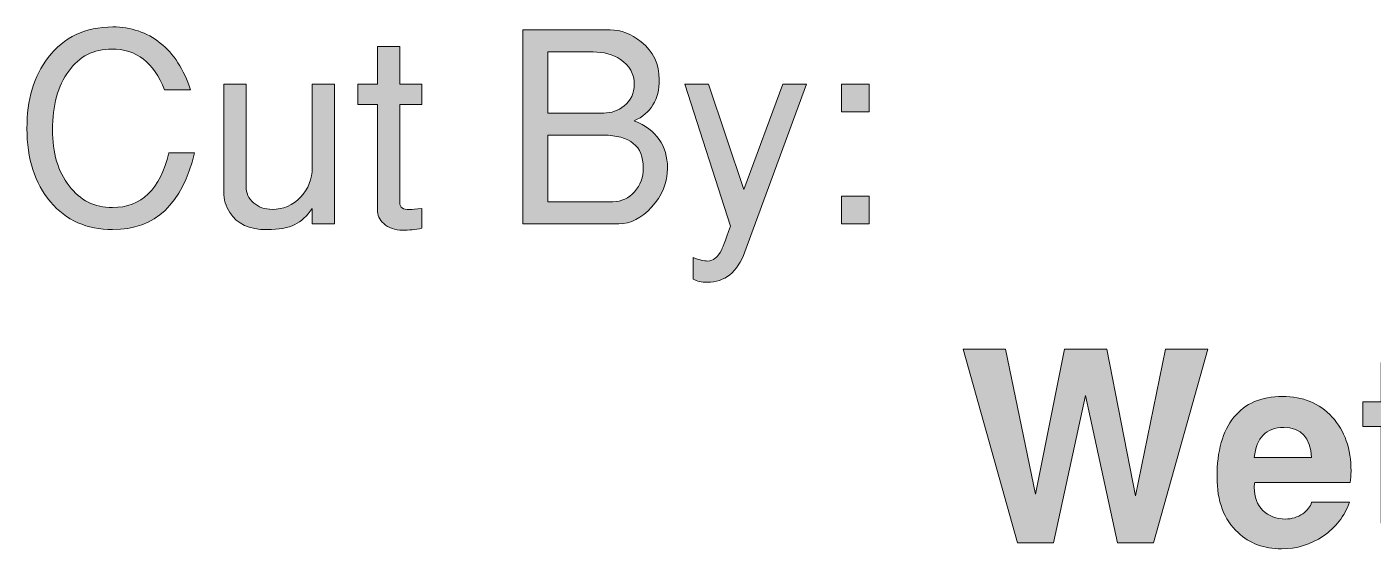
# Model space of a CAD drawing. Header units: inches. Extents: x 2 to 12.3, y -3 to -0.4.
# Drawn here: x 4.239 to 5.083, y -2.731 to -2.403 of the extents above; entities that cross this region are included whole.
import ezdxf

# ---------------------------------------------------------------- set-up
doc = ezdxf.new("R2010")
doc.units = ezdxf.units.IN
doc.header["$MEASUREMENT"] = 0
doc.layers.add('Layer 1', color=7, linetype='Continuous')

# ---------------------------------------------------------------- blocks, each defined once
blk = doc.blocks.new('block 26')
at = {"layer": 'Layer 1', "true_color": 0xed1f24}
h = blk.add_hatch(color=240, dxfattribs=at)
h.dxf.hatch_style = 2
edge = h.paths.add_edge_path()
edge.add_spline(control_points=[(4.34401, -2.48224), (4.33657, -2.51435), (4.31945, -2.53041), (4.29268, -2.53041), (4.27656, -2.53041), (4.2636, -2.5246), (4.25376, -2.51299), (4.24393, -2.50138), (4.23901, -2.48607), (4.23901, -2.46707), (4.23901, -2.44908), (4.24346, -2.43424), (4.25235, -2.42257), (4.26212, -2.4098), (4.27562, -2.40341), (4.29285, -2.40341), (4.30418, -2.40341), (4.31409, -2.40677), (4.3226, -2.41349), (4.3311, -2.42021), (4.3374, -2.42997), (4.34151, -2.44274), (4.34151, -2.44274), (4.32517, -2.44274), (4.32517, -2.44274), (4.31862, -2.42574), (4.30762, -2.41724), (4.29218, -2.41724), (4.28095, -2.41724), (4.27195, -2.42185), (4.26518, -2.43107), (4.2584, -2.4403), (4.25501, -2.45258), (4.25501, -2.46791), (4.25501, -2.48224), (4.25848, -2.49394), (4.26543, -2.50299), (4.27237, -2.51204), (4.28145, -2.51657), (4.29268, -2.51657), (4.31078, -2.51657), (4.32256, -2.50513), (4.32801, -2.48224), (4.32801, -2.48224), (4.34401, -2.48224), (4.34401, -2.48224)], knot_values=[0, 0, 0, 0, 1, 1, 1, 2, 2, 2, 3, 3, 3, 4, 4, 4, 5, 5, 5, 6, 6, 6, 7, 7, 7, 8, 8, 8, 9, 9, 9, 10, 10, 10, 11, 11, 11, 12, 12, 12, 13, 13, 13, 14, 14, 14, 15, 15, 15, 15], degree=3, periodic=1)
h = blk.add_hatch(color=240, dxfattribs=at)
h.dxf.hatch_style = 2
edge = h.paths.add_edge_path()
edge.add_spline(control_points=[(4.64051, -2.49174), (4.64051, -2.50107), (4.63717, -2.5093), (4.63051, -2.5164), (4.62429, -2.5233), (4.61745, -2.52674), (4.61001, -2.52674), (4.61001, -2.52674), (4.54985, -2.52674), (4.54985, -2.52674), (4.54985, -2.52674), (4.54985, -2.40524), (4.54985, -2.40524), (4.54985, -2.40524), (4.60451, -2.40524), (4.60451, -2.40524), (4.61129, -2.40524), (4.61778, -2.40774), (4.62401, -2.41274), (4.63156, -2.41885), (4.63534, -2.42674), (4.63534, -2.43641), (4.63534, -2.44885), (4.63012, -2.45747), (4.61968, -2.46224), (4.63357, -2.46791), (4.64051, -2.47774), (4.64051, -2.49174)], knot_values=[0, 0, 0, 0, 1, 1, 1, 2, 2, 2, 3, 3, 3, 4, 4, 4, 5, 5, 5, 6, 6, 6, 7, 7, 7, 8, 8, 8, 9, 9, 9, 9], degree=3, periodic=1)
edge = h.paths.add_edge_path()
edge.add_spline(control_points=[(4.61968, -2.43941), (4.61968, -2.43274), (4.61679, -2.42752), (4.61101, -2.42374), (4.60623, -2.42063), (4.60051, -2.41907), (4.59384, -2.41907), (4.59384, -2.41907), (4.56551, -2.41907), (4.56551, -2.41907), (4.56551, -2.41907), (4.56551, -2.4574), (4.56551, -2.4574), (4.56551, -2.4574), (4.60051, -2.4574), (4.60051, -2.4574), (4.60539, -2.4574), (4.60967, -2.45591), (4.61334, -2.45291), (4.61756, -2.44946), (4.61968, -2.44497), (4.61968, -2.43941)], knot_values=[0, 0, 0, 0, 1, 1, 1, 2, 2, 2, 3, 3, 3, 4, 4, 4, 5, 5, 5, 6, 6, 6, 7, 7, 7, 7], degree=3, periodic=1)
edge = h.paths.add_edge_path()
edge.add_spline(control_points=[(4.62534, -2.49174), (4.62534, -2.47807), (4.61701, -2.47124), (4.60034, -2.47124), (4.60034, -2.47124), (4.56551, -2.47124), (4.56551, -2.47124), (4.56551, -2.47124), (4.56551, -2.51291), (4.56551, -2.51291), (4.56551, -2.51291), (4.60634, -2.51291), (4.60634, -2.51291), (4.61167, -2.51291), (4.61618, -2.51085), (4.61984, -2.50674), (4.62351, -2.50263), (4.62534, -2.49763), (4.62534, -2.49174)], knot_values=[0, 0, 0, 0, 1, 1, 1, 2, 2, 2, 3, 3, 3, 4, 4, 4, 5, 5, 5, 6, 6, 6, 6], degree=3, periodic=1)
h = blk.add_hatch(color=240, dxfattribs=at)
h.dxf.hatch_style = 2
edge = h.paths.add_edge_path()
edge.add_spline(control_points=[(4.48651, -2.52957), (4.4824, -2.53035), (4.4784, -2.53074), (4.47451, -2.53074), (4.46962, -2.53074), (4.46568, -2.52935), (4.46268, -2.52657), (4.46001, -2.52413), (4.45868, -2.52129), (4.45868, -2.51807), (4.45868, -2.51807), (4.45868, -2.45207), (4.45868, -2.45207), (4.45868, -2.45207), (4.44651, -2.45207), (4.44651, -2.45207), (4.44651, -2.45207), (4.44651, -2.43924), (4.44651, -2.43924), (4.44651, -2.43924), (4.45868, -2.43924), (4.45868, -2.43924), (4.45868, -2.43924), (4.45868, -2.41557), (4.45868, -2.41557), (4.45868, -2.41557), (4.47268, -2.41557), (4.47268, -2.41557), (4.47268, -2.41557), (4.47268, -2.43924), (4.47268, -2.43924), (4.47268, -2.43924), (4.48651, -2.43924), (4.48651, -2.43924), (4.48651, -2.43924), (4.48651, -2.45207), (4.48651, -2.45207), (4.48651, -2.45207), (4.47268, -2.45207), (4.47268, -2.45207), (4.47268, -2.45207), (4.47268, -2.51374), (4.47268, -2.51374), (4.47268, -2.51652), (4.47473, -2.5179), (4.47884, -2.5179), (4.48051, -2.5179), (4.48307, -2.51763), (4.48651, -2.51708), (4.48651, -2.51708), (4.48651, -2.52957), (4.48651, -2.52957)], knot_values=[0, 0, 0, 0, 1, 1, 1, 2, 2, 2, 3, 3, 3, 4, 4, 4, 5, 5, 5, 6, 6, 6, 7, 7, 7, 8, 8, 8, 9, 9, 9, 10, 10, 10, 11, 11, 11, 12, 12, 12, 13, 13, 13, 14, 14, 14, 15, 15, 15, 16, 16, 16, 17, 17, 17, 17], degree=3, periodic=1)
h = blk.add_hatch(color=240, dxfattribs=at)
h.dxf.hatch_style = 2
edge = h.paths.add_edge_path()
edge.add_spline(control_points=[(4.43184, -2.52674), (4.43184, -2.52674), (4.41785, -2.52674), (4.41785, -2.52674), (4.41785, -2.52674), (4.41785, -2.51708), (4.41785, -2.51708), (4.41451, -2.52197), (4.4109, -2.52535), (4.40701, -2.52724), (4.40279, -2.52935), (4.39695, -2.53041), (4.38951, -2.53041), (4.3784, -2.53041), (4.37062, -2.52685), (4.36618, -2.51974), (4.36362, -2.51585), (4.36235, -2.51152), (4.36235, -2.50674), (4.36235, -2.50674), (4.36235, -2.43924), (4.36235, -2.43924), (4.36235, -2.43924), (4.37634, -2.43924), (4.37634, -2.43924), (4.37634, -2.43924), (4.37634, -2.5034), (4.37634, -2.5034), (4.37634, -2.50741), (4.3779, -2.5108), (4.38102, -2.51357), (4.38412, -2.51635), (4.38801, -2.51774), (4.39268, -2.51774), (4.39968, -2.51774), (4.40562, -2.51518), (4.41051, -2.51007), (4.4154, -2.50496), (4.41785, -2.49874), (4.41785, -2.49141), (4.41785, -2.49141), (4.41785, -2.43924), (4.41785, -2.43924), (4.41785, -2.43924), (4.43184, -2.43924), (4.43184, -2.43924), (4.43184, -2.43924), (4.43184, -2.52674), (4.43184, -2.52674)], knot_values=[0, 0, 0, 0, 1, 1, 1, 2, 2, 2, 3, 3, 3, 4, 4, 4, 5, 5, 5, 6, 6, 6, 7, 7, 7, 8, 8, 8, 9, 9, 9, 10, 10, 10, 11, 11, 11, 12, 12, 12, 13, 13, 13, 14, 14, 14, 15, 15, 15, 16, 16, 16, 16], degree=3, periodic=1)
h = blk.add_hatch(color=240, dxfattribs=at)
h.dxf.hatch_style = 2
edge = h.paths.add_edge_path()
edge.add_spline(control_points=[(4.72767, -2.43924), (4.72767, -2.43924), (4.68901, -2.54441), (4.68901, -2.54441), (4.68434, -2.55707), (4.67645, -2.56341), (4.66534, -2.56341), (4.66189, -2.56341), (4.65901, -2.56273), (4.65668, -2.56139), (4.65668, -2.56139), (4.65668, -2.54791), (4.65668, -2.54791), (4.66023, -2.54935), (4.66328, -2.55008), (4.66584, -2.55008), (4.66918, -2.55008), (4.67201, -2.54779), (4.67434, -2.54323), (4.67468, -2.54267), (4.67656, -2.53767), (4.68001, -2.52821), (4.68001, -2.52821), (4.65134, -2.43924), (4.65134, -2.43924), (4.65134, -2.43924), (4.66623, -2.43924), (4.66623, -2.43924), (4.66623, -2.43924), (4.68844, -2.50537), (4.68844, -2.50537), (4.68844, -2.50537), (4.71275, -2.43924), (4.71275, -2.43924), (4.71275, -2.43924), (4.72767, -2.43924), (4.72767, -2.43924)], knot_values=[0, 0, 0, 0, 1, 1, 1, 2, 2, 2, 3, 3, 3, 4, 4, 4, 5, 5, 5, 6, 6, 6, 7, 7, 7, 8, 8, 8, 9, 9, 9, 10, 10, 10, 11, 11, 11, 12, 12, 12, 12], degree=3, periodic=1)
h = blk.add_hatch(color=240, dxfattribs=at)
h.dxf.hatch_style = 2
h.paths.add_polyline_path([(4.76684, -2.45658), (4.7495, -2.45658), (4.7495, -2.43924), (4.76684, -2.43924)])
h.paths.add_polyline_path([(4.76684, -2.52674), (4.7495, -2.52674), (4.7495, -2.50941), (4.76684, -2.50941)])
at = {"layer": 'Layer 1', "lineweight": 0}
for points in [[(4.76684, -2.45658), (4.7495, -2.45658), (4.7495, -2.43924), (4.76684, -2.43924), (4.76684, -2.45658)], [(4.76684, -2.52674), (4.7495, -2.52674), (4.7495, -2.50941), (4.76684, -2.50941), (4.76684, -2.52674)]]:
    blk.add_lwpolyline(points, dxfattribs=at)
for points, knots in [([(4.34401, -2.48224), (4.33657, -2.51435), (4.31945, -2.53041), (4.29268, -2.53041), (4.27656, -2.53041), (4.2636, -2.5246), (4.25376, -2.51299), (4.24393, -2.50138), (4.23901, -2.48607), (4.23901, -2.46707), (4.23901, -2.44908), (4.24346, -2.43424), (4.25235, -2.42257), (4.26212, -2.4098), (4.27562, -2.40341), (4.29285, -2.40341), (4.30418, -2.40341), (4.31409, -2.40677), (4.3226, -2.41349), (4.3311, -2.42021), (4.3374, -2.42997), (4.34151, -2.44274), (4.34151, -2.44274), (4.32517, -2.44274), (4.32517, -2.44274), (4.31862, -2.42574), (4.30762, -2.41724), (4.29218, -2.41724), (4.28095, -2.41724), (4.27195, -2.42185), (4.26518, -2.43107), (4.2584, -2.4403), (4.25501, -2.45258), (4.25501, -2.46791), (4.25501, -2.48224), (4.25848, -2.49394), (4.26543, -2.50299), (4.27237, -2.51204), (4.28145, -2.51657), (4.29268, -2.51657), (4.31078, -2.51657), (4.32256, -2.50513), (4.32801, -2.48224), (4.32801, -2.48224), (4.34401, -2.48224), (4.34401, -2.48224)], [0, 0, 0, 0, 1, 1, 1, 2, 2, 2, 3, 3, 3, 4, 4, 4, 5, 5, 5, 6, 6, 6, 7, 7, 7, 8, 8, 8, 9, 9, 9, 10, 10, 10, 11, 11, 11, 12, 12, 12, 13, 13, 13, 14, 14, 14, 15, 15, 15, 15]), ([(4.64051, -2.49174), (4.64051, -2.50107), (4.63717, -2.5093), (4.63051, -2.5164), (4.62429, -2.5233), (4.61745, -2.52674), (4.61001, -2.52674), (4.61001, -2.52674), (4.54985, -2.52674), (4.54985, -2.52674), (4.54985, -2.52674), (4.54985, -2.40524), (4.54985, -2.40524), (4.54985, -2.40524), (4.60451, -2.40524), (4.60451, -2.40524), (4.61129, -2.40524), (4.61778, -2.40774), (4.62401, -2.41274), (4.63156, -2.41885), (4.63534, -2.42674), (4.63534, -2.43641), (4.63534, -2.44885), (4.63012, -2.45747), (4.61968, -2.46224), (4.63357, -2.46791), (4.64051, -2.47774), (4.64051, -2.49174)], [0, 0, 0, 0, 1, 1, 1, 2, 2, 2, 3, 3, 3, 4, 4, 4, 5, 5, 5, 6, 6, 6, 7, 7, 7, 8, 8, 8, 9, 9, 9, 9]), ([(4.48651, -2.52957), (4.4824, -2.53035), (4.4784, -2.53074), (4.47451, -2.53074), (4.46962, -2.53074), (4.46568, -2.52935), (4.46268, -2.52657), (4.46001, -2.52413), (4.45868, -2.52129), (4.45868, -2.51807), (4.45868, -2.51807), (4.45868, -2.45207), (4.45868, -2.45207), (4.45868, -2.45207), (4.44651, -2.45207), (4.44651, -2.45207), (4.44651, -2.45207), (4.44651, -2.43924), (4.44651, -2.43924), (4.44651, -2.43924), (4.45868, -2.43924), (4.45868, -2.43924), (4.45868, -2.43924), (4.45868, -2.41557), (4.45868, -2.41557), (4.45868, -2.41557), (4.47268, -2.41557), (4.47268, -2.41557), (4.47268, -2.41557), (4.47268, -2.43924), (4.47268, -2.43924), (4.47268, -2.43924), (4.48651, -2.43924), (4.48651, -2.43924), (4.48651, -2.43924), (4.48651, -2.45207), (4.48651, -2.45207), (4.48651, -2.45207), (4.47268, -2.45207), (4.47268, -2.45207), (4.47268, -2.45207), (4.47268, -2.51374), (4.47268, -2.51374), (4.47268, -2.51652), (4.47473, -2.5179), (4.47884, -2.5179), (4.48051, -2.5179), (4.48307, -2.51763), (4.48651, -2.51708), (4.48651, -2.51708), (4.48651, -2.52957), (4.48651, -2.52957)], [0, 0, 0, 0, 1, 1, 1, 2, 2, 2, 3, 3, 3, 4, 4, 4, 5, 5, 5, 6, 6, 6, 7, 7, 7, 8, 8, 8, 9, 9, 9, 10, 10, 10, 11, 11, 11, 12, 12, 12, 13, 13, 13, 14, 14, 14, 15, 15, 15, 16, 16, 16, 17, 17, 17, 17]), ([(4.61968, -2.43941), (4.61968, -2.43274), (4.61679, -2.42752), (4.61101, -2.42374), (4.60623, -2.42063), (4.60051, -2.41907), (4.59384, -2.41907), (4.59384, -2.41907), (4.56551, -2.41907), (4.56551, -2.41907), (4.56551, -2.41907), (4.56551, -2.4574), (4.56551, -2.4574), (4.56551, -2.4574), (4.60051, -2.4574), (4.60051, -2.4574), (4.60539, -2.4574), (4.60967, -2.45591), (4.61334, -2.45291), (4.61756, -2.44946), (4.61968, -2.44497), (4.61968, -2.43941)], [0, 0, 0, 0, 1, 1, 1, 2, 2, 2, 3, 3, 3, 4, 4, 4, 5, 5, 5, 6, 6, 6, 7, 7, 7, 7]), ([(4.43184, -2.52674), (4.43184, -2.52674), (4.41785, -2.52674), (4.41785, -2.52674), (4.41785, -2.52674), (4.41785, -2.51708), (4.41785, -2.51708), (4.41451, -2.52197), (4.4109, -2.52535), (4.40701, -2.52724), (4.40279, -2.52935), (4.39695, -2.53041), (4.38951, -2.53041), (4.3784, -2.53041), (4.37062, -2.52685), (4.36618, -2.51974), (4.36362, -2.51585), (4.36235, -2.51152), (4.36235, -2.50674), (4.36235, -2.50674), (4.36235, -2.43924), (4.36235, -2.43924), (4.36235, -2.43924), (4.37634, -2.43924), (4.37634, -2.43924), (4.37634, -2.43924), (4.37634, -2.5034), (4.37634, -2.5034), (4.37634, -2.50741), (4.3779, -2.5108), (4.38102, -2.51357), (4.38412, -2.51635), (4.38801, -2.51774), (4.39268, -2.51774), (4.39968, -2.51774), (4.40562, -2.51518), (4.41051, -2.51007), (4.4154, -2.50496), (4.41785, -2.49874), (4.41785, -2.49141), (4.41785, -2.49141), (4.41785, -2.43924), (4.41785, -2.43924), (4.41785, -2.43924), (4.43184, -2.43924), (4.43184, -2.43924), (4.43184, -2.43924), (4.43184, -2.52674), (4.43184, -2.52674)], [0, 0, 0, 0, 1, 1, 1, 2, 2, 2, 3, 3, 3, 4, 4, 4, 5, 5, 5, 6, 6, 6, 7, 7, 7, 8, 8, 8, 9, 9, 9, 10, 10, 10, 11, 11, 11, 12, 12, 12, 13, 13, 13, 14, 14, 14, 15, 15, 15, 16, 16, 16, 16]), ([(4.72767, -2.43924), (4.72767, -2.43924), (4.68901, -2.54441), (4.68901, -2.54441), (4.68434, -2.55707), (4.67645, -2.56341), (4.66534, -2.56341), (4.66189, -2.56341), (4.65901, -2.56273), (4.65668, -2.56139), (4.65668, -2.56139), (4.65668, -2.54791), (4.65668, -2.54791), (4.66023, -2.54935), (4.66328, -2.55008), (4.66584, -2.55008), (4.66918, -2.55008), (4.67201, -2.54779), (4.67434, -2.54323), (4.67468, -2.54267), (4.67656, -2.53767), (4.68001, -2.52821), (4.68001, -2.52821), (4.65134, -2.43924), (4.65134, -2.43924), (4.65134, -2.43924), (4.66623, -2.43924), (4.66623, -2.43924), (4.66623, -2.43924), (4.68844, -2.50537), (4.68844, -2.50537), (4.68844, -2.50537), (4.71275, -2.43924), (4.71275, -2.43924), (4.71275, -2.43924), (4.72767, -2.43924), (4.72767, -2.43924)], [0, 0, 0, 0, 1, 1, 1, 2, 2, 2, 3, 3, 3, 4, 4, 4, 5, 5, 5, 6, 6, 6, 7, 7, 7, 8, 8, 8, 9, 9, 9, 10, 10, 10, 11, 11, 11, 12, 12, 12, 12]), ([(4.62534, -2.49174), (4.62534, -2.47807), (4.61701, -2.47124), (4.60034, -2.47124), (4.60034, -2.47124), (4.56551, -2.47124), (4.56551, -2.47124), (4.56551, -2.47124), (4.56551, -2.51291), (4.56551, -2.51291), (4.56551, -2.51291), (4.60634, -2.51291), (4.60634, -2.51291), (4.61167, -2.51291), (4.61618, -2.51085), (4.61984, -2.50674), (4.62351, -2.50263), (4.62534, -2.49763), (4.62534, -2.49174)], [0, 0, 0, 0, 1, 1, 1, 2, 2, 2, 3, 3, 3, 4, 4, 4, 5, 5, 5, 6, 6, 6, 6])]:
    blk.add_open_spline(points, degree=3, knots=knots, dxfattribs=at)
blk = doc.blocks.new('block 27')
at = {"layer": 'Layer 1', "true_color": 0xed1f24}
h = blk.add_hatch(color=240, dxfattribs=at)
h.dxf.hatch_style = 2
h.paths.add_polyline_path([(4.97911, -2.60524), (4.94511, -2.72674), (4.92261, -2.72674), (4.90251, -2.63434), (4.88253, -2.72674), (4.85999, -2.72674), (4.82594, -2.60524), (4.85244, -2.60524), (4.87111, -2.69624), (4.88928, -2.60524), (4.91578, -2.60524), (4.93395, -2.69724), (4.95261, -2.60524)])
h = blk.add_hatch(color=240, dxfattribs=at)
h.dxf.hatch_style = 2
edge = h.paths.add_edge_path()
edge.add_spline(control_points=[(5.12411, -2.72857), (5.11867, -2.72991), (5.11372, -2.73057), (5.10928, -2.73057), (5.10339, -2.73057), (5.09833, -2.72877), (5.09411, -2.72516), (5.08988, -2.72154), (5.08778, -2.71724), (5.08778, -2.71224), (5.08778, -2.71224), (5.08778, -2.65374), (5.08778, -2.65374), (5.08778, -2.65374), (5.07628, -2.65374), (5.07628, -2.65374), (5.07628, -2.65374), (5.07628, -2.63824), (5.07628, -2.63824), (5.07628, -2.63824), (5.08778, -2.63824), (5.08778, -2.63824), (5.08778, -2.63824), (5.08778, -2.61374), (5.08778, -2.61374), (5.08778, -2.61374), (5.11111, -2.61374), (5.11111, -2.61374), (5.11111, -2.61374), (5.11111, -2.63824), (5.11111, -2.63824), (5.11111, -2.63824), (5.12411, -2.63824), (5.12411, -2.63824), (5.12411, -2.63824), (5.12411, -2.65374), (5.12411, -2.65374), (5.12411, -2.65374), (5.11111, -2.65374), (5.11111, -2.65374), (5.11111, -2.65374), (5.11111, -2.70757), (5.11111, -2.70757), (5.11111, -2.71102), (5.11372, -2.71274), (5.11894, -2.71274), (5.12016, -2.71263), (5.12189, -2.71252), (5.12411, -2.7124), (5.12411, -2.7124), (5.12411, -2.72857), (5.12411, -2.72857)], knot_values=[0, 0, 0, 0, 1, 1, 1, 2, 2, 2, 3, 3, 3, 4, 4, 4, 5, 5, 5, 6, 6, 6, 7, 7, 7, 8, 8, 8, 9, 9, 9, 10, 10, 10, 11, 11, 11, 12, 12, 12, 13, 13, 13, 14, 14, 14, 15, 15, 15, 16, 16, 16, 17, 17, 17, 17], degree=3, periodic=1)
h = blk.add_hatch(color=240, dxfattribs=at)
h.dxf.hatch_style = 2
edge = h.paths.add_edge_path()
edge.add_spline(control_points=[(5.06894, -2.68174), (5.06894, -2.68441), (5.06877, -2.68679), (5.06844, -2.6889), (5.06844, -2.6889), (5.00861, -2.6889), (5.00861, -2.6889), (5.00838, -2.68958), (5.00827, -2.69063), (5.00827, -2.69207), (5.00827, -2.69796), (5.01009, -2.70271), (5.01372, -2.70632), (5.01735, -2.70993), (5.02209, -2.71174), (5.02793, -2.71174), (5.03178, -2.71174), (5.03535, -2.71063), (5.03866, -2.70841), (5.04163, -2.7063), (5.0435, -2.7039), (5.04427, -2.70124), (5.04427, -2.70124), (5.06794, -2.70124), (5.06794, -2.70124), (5.06483, -2.71002), (5.05935, -2.71707), (5.05152, -2.72241), (5.04369, -2.72774), (5.03494, -2.73041), (5.02528, -2.73041), (5.01449, -2.73041), (5.00544, -2.72702), (4.99811, -2.72024), (4.98933, -2.71213), (4.98494, -2.70052), (4.98494, -2.6854), (4.98494, -2.66918), (4.98846, -2.65671), (4.99552, -2.64799), (5.00258, -2.63927), (5.01272, -2.63491), (5.02594, -2.63491), (5.03883, -2.63491), (5.04921, -2.63921), (5.05711, -2.64782), (5.065, -2.65643), (5.06894, -2.66774), (5.06894, -2.68174)], knot_values=[0, 0, 0, 0, 1, 1, 1, 2, 2, 2, 3, 3, 3, 4, 4, 4, 5, 5, 5, 6, 6, 6, 7, 7, 7, 8, 8, 8, 9, 9, 9, 10, 10, 10, 11, 11, 11, 12, 12, 12, 13, 13, 13, 14, 14, 14, 15, 15, 15, 16, 16, 16, 16], degree=3, periodic=1)
edge = h.paths.add_edge_path()
edge.add_spline(control_points=[(5.04427, -2.67324), (5.0436, -2.66069), (5.03777, -2.65441), (5.02678, -2.65441), (5.01567, -2.65441), (5.00951, -2.66069), (5.00827, -2.67324), (5.00827, -2.67324), (5.04427, -2.67324), (5.04427, -2.67324)], knot_values=[0, 0, 0, 0, 1, 1, 1, 2, 2, 2, 3, 3, 3, 3], degree=3, periodic=1)
at = {"layer": 'Layer 1', "lineweight": 0}
blk.add_lwpolyline([(4.97911, -2.60524), (4.94511, -2.72674), (4.92261, -2.72674), (4.90251, -2.63434), (4.88253, -2.72674), (4.85999, -2.72674), (4.82594, -2.60524), (4.85244, -2.60524), (4.87111, -2.69624), (4.88928, -2.60524), (4.91578, -2.60524), (4.93395, -2.69724), (4.95261, -2.60524), (4.97911, -2.60524)], dxfattribs=at)
for points, knots in [([(5.12411, -2.72857), (5.11867, -2.72991), (5.11372, -2.73057), (5.10928, -2.73057), (5.10339, -2.73057), (5.09833, -2.72877), (5.09411, -2.72516), (5.08988, -2.72154), (5.08778, -2.71724), (5.08778, -2.71224), (5.08778, -2.71224), (5.08778, -2.65374), (5.08778, -2.65374), (5.08778, -2.65374), (5.07628, -2.65374), (5.07628, -2.65374), (5.07628, -2.65374), (5.07628, -2.63824), (5.07628, -2.63824), (5.07628, -2.63824), (5.08778, -2.63824), (5.08778, -2.63824), (5.08778, -2.63824), (5.08778, -2.61374), (5.08778, -2.61374), (5.08778, -2.61374), (5.11111, -2.61374), (5.11111, -2.61374), (5.11111, -2.61374), (5.11111, -2.63824), (5.11111, -2.63824), (5.11111, -2.63824), (5.12411, -2.63824), (5.12411, -2.63824), (5.12411, -2.63824), (5.12411, -2.65374), (5.12411, -2.65374), (5.12411, -2.65374), (5.11111, -2.65374), (5.11111, -2.65374), (5.11111, -2.65374), (5.11111, -2.70757), (5.11111, -2.70757), (5.11111, -2.71102), (5.11372, -2.71274), (5.11894, -2.71274), (5.12016, -2.71263), (5.12189, -2.71252), (5.12411, -2.7124), (5.12411, -2.7124), (5.12411, -2.72857), (5.12411, -2.72857)], [0, 0, 0, 0, 1, 1, 1, 2, 2, 2, 3, 3, 3, 4, 4, 4, 5, 5, 5, 6, 6, 6, 7, 7, 7, 8, 8, 8, 9, 9, 9, 10, 10, 10, 11, 11, 11, 12, 12, 12, 13, 13, 13, 14, 14, 14, 15, 15, 15, 16, 16, 16, 17, 17, 17, 17]), ([(5.06894, -2.68174), (5.06894, -2.68441), (5.06877, -2.68679), (5.06844, -2.6889), (5.06844, -2.6889), (5.00861, -2.6889), (5.00861, -2.6889), (5.00838, -2.68958), (5.00827, -2.69063), (5.00827, -2.69207), (5.00827, -2.69796), (5.01009, -2.70271), (5.01372, -2.70632), (5.01735, -2.70993), (5.02209, -2.71174), (5.02793, -2.71174), (5.03178, -2.71174), (5.03535, -2.71063), (5.03866, -2.70841), (5.04163, -2.7063), (5.0435, -2.7039), (5.04427, -2.70124), (5.04427, -2.70124), (5.06794, -2.70124), (5.06794, -2.70124), (5.06483, -2.71002), (5.05935, -2.71707), (5.05152, -2.72241), (5.04369, -2.72774), (5.03494, -2.73041), (5.02528, -2.73041), (5.01449, -2.73041), (5.00544, -2.72702), (4.99811, -2.72024), (4.98933, -2.71213), (4.98494, -2.70052), (4.98494, -2.6854), (4.98494, -2.66918), (4.98846, -2.65671), (4.99552, -2.64799), (5.00258, -2.63927), (5.01272, -2.63491), (5.02594, -2.63491), (5.03883, -2.63491), (5.04921, -2.63921), (5.05711, -2.64782), (5.065, -2.65643), (5.06894, -2.66774), (5.06894, -2.68174)], [0, 0, 0, 0, 1, 1, 1, 2, 2, 2, 3, 3, 3, 4, 4, 4, 5, 5, 5, 6, 6, 6, 7, 7, 7, 8, 8, 8, 9, 9, 9, 10, 10, 10, 11, 11, 11, 12, 12, 12, 13, 13, 13, 14, 14, 14, 15, 15, 15, 16, 16, 16, 16]), ([(5.04427, -2.67324), (5.0436, -2.66069), (5.03777, -2.65441), (5.02678, -2.65441), (5.01567, -2.65441), (5.00951, -2.66069), (5.00827, -2.67324), (5.00827, -2.67324), (5.04427, -2.67324), (5.04427, -2.67324)], [0, 0, 0, 0, 1, 1, 1, 2, 2, 2, 3, 3, 3, 3])]:
    blk.add_open_spline(points, degree=3, knots=knots, dxfattribs=at)
blk = doc.blocks.new('block 25')
at = {"layer": 'Layer 1'}
for name in ['block 26', 'block 27']:
    blk.add_blockref(name, (0, 0), dxfattribs=at)
blk = doc.blocks.new('block 5')
at = {"layer": 'Layer 1'}
blk.add_blockref('block 25', (0, 0), dxfattribs=at)

msp = doc.modelspace()

# ---------------------------------------------------------------- block references
at = {"layer": 'Layer 1'}
msp.add_blockref('block 5', (0, 0), dxfattribs=at)

doc.saveas('drawing.dxf')
